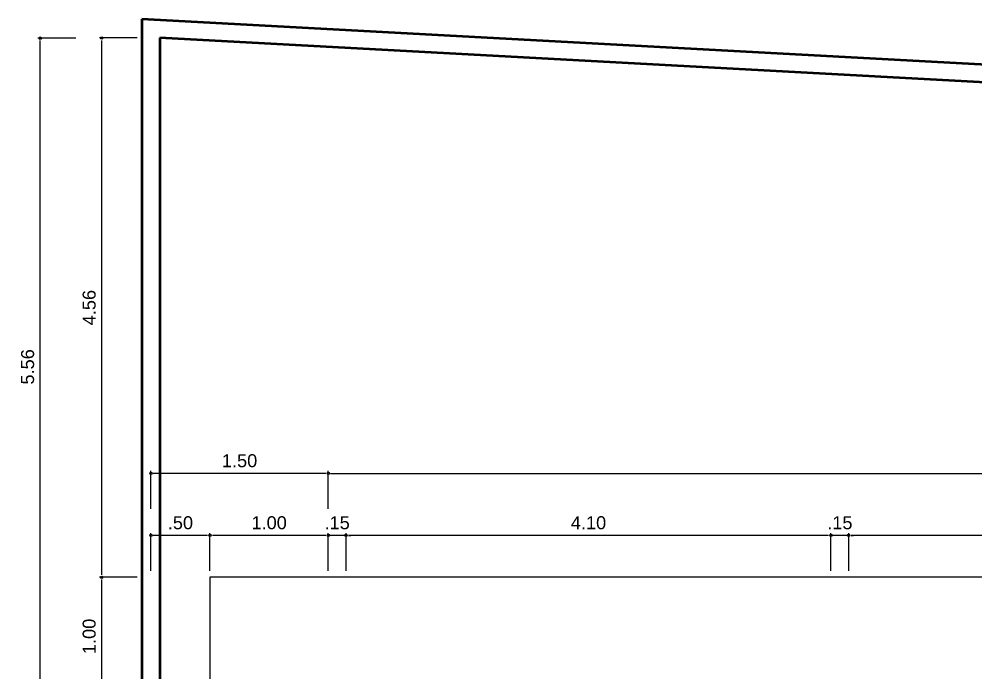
# Model space of a CAD drawing. Header units: millimetres. Extents: x 2125 to 3408, y 1171 to 1686.
# Drawn here: x 2412.8 to 2420.89, y 1492.33 to 1497.86 of the extents above; entities that cross this region are included whole.
import ezdxf

# ---------------------------------------------------------------- set-up
doc = ezdxf.new("R2010")
doc.units = ezdxf.units.MM
for name, color, linetype in [('CALÇADA', 252, 'Continuous'), ('cotas', 7, 'Continuous'), ('PAREDE', 4, 'Continuous')]:
    doc.layers.add(name, color=color, linetype=linetype)
doc.styles.add('ROMANS', font='arial.ttf')
doc.dimstyles.new('ESCALA75', dxfattribs={"dimtxt": 0.11, "dimasz": 0.02, "dimexe": 0.02, "dimexo": 0.04, "dimgap": 0.05, "dimtad": 1, "dimzin": 4, "dimdsep": 46, "dimtxsty": 'ROMANS', "dimblk1": 'PPC', "dimblk2": 'PPC', "dimsah": 1, "dimcen": 0.02, "dimclrd": 7, "dimclre": 7, "dimclrt": 3, "dimazin": 1, "dimtfac": 1, "dimtix": 1, "dimtmove": 0, "dimatfit": 3, "dimldrblk": 'PPC', "dimfxl": 0, "dimtolj": 1, "dimtzin": 12, "dimarcsym": 0})

# ---------------------------------------------------------------- blocks, each defined once
blk = doc.blocks.new('PPC')
at = {"color": 2}
blk.add_circle((0, 0), 0.5, dxfattribs=at)
blk = doc.blocks.new('*D175')
at = {"layer": 'cotas', "color": 7, "lineweight": -2, "transparency": 16777216}
for p, q in [((2419.8129, 1493.1947), (2419.8129, 1493.5147)), ((2426.7929, 1493.4947), (2419.8329, 1493.4947)), ((2426.8129, 1493.1947), (2426.8129, 1493.5147))]:
    blk.add_line(p, q, dxfattribs=at)
at = {"layer": 'DEFPOINTS', "color": 0, "transparency": 16777216}
for p in [(2419.8129, 1493.4947), (2419.8129, 1492.7047), (2426.8129, 1492.7047)]:
    blk.add_point(p, dxfattribs=at)
at = {"layer": 'cotas', "color": 7, "lineweight": -2, "transparency": 16777216, "xscale": 0.02, "yscale": 0.02, "zscale": 0.02, "rotation": 180}
blk.add_blockref('PPC', (2419.8129, 1493.4947), dxfattribs=at)
at = {"layer": 'cotas', "color": 7, "lineweight": -2, "transparency": 16777216, "xscale": 0.02, "yscale": 0.02, "zscale": 0.02}
blk.add_blockref('PPC', (2426.8129, 1493.4947), dxfattribs=at)
at = {"layer": 'cotas', "color": 3, "transparency": 16777216, "insert": (2423.3129, 1493.6009), "char_height": 0.11, "attachment_point": 5, "style": 'ROMANS'}
blk.add_mtext('\\A1;7.00', dxfattribs=at)
blk = doc.blocks.new('*D208')
at = {"layer": 'cotas', "color": 7, "lineweight": -2, "transparency": 16777216}
for p, q in [((2419.6429, 1493.4947), (2419.6229, 1493.4947)), ((2419.6629, 1493.1947), (2419.6629, 1493.5147)), ((2419.8129, 1493.4947), (2419.6629, 1493.4947)), ((2419.8129, 1493.1947), (2419.8129, 1493.5147)), ((2419.8329, 1493.4947), (2419.8529, 1493.4947))]:
    blk.add_line(p, q, dxfattribs=at)
at = {"layer": 'DEFPOINTS', "color": 0, "transparency": 16777216}
for p in [(2419.6629, 1493.4947), (2419.8129, 1492.7047), (2419.6629, 1492.5547)]:
    blk.add_point(p, dxfattribs=at)
at = {"layer": 'cotas', "color": 7, "lineweight": -2, "transparency": 16777216, "xscale": 0.02, "yscale": 0.02, "zscale": 0.02}
blk.add_blockref('PPC', (2419.6629, 1493.4947), dxfattribs=at)
at = {"layer": 'cotas', "color": 7, "lineweight": -2, "transparency": 16777216, "xscale": 0.02, "yscale": 0.02, "zscale": 0.02, "rotation": 180}
blk.add_blockref('PPC', (2419.8129, 1493.4947), dxfattribs=at)
at = {"layer": 'cotas', "color": 3, "transparency": 16777216, "insert": (2419.7379, 1493.6009), "char_height": 0.11, "attachment_point": 5, "style": 'ROMANS'}
blk.add_mtext('\\A1;.15', dxfattribs=at)
blk = doc.blocks.new('*D209')
at = {"layer": 'cotas', "color": 7, "lineweight": -2, "transparency": 16777216}
for p, q in [((2415.5629, 1493.1947), (2415.5629, 1493.5147)), ((2419.6429, 1493.4947), (2415.5829, 1493.4947)), ((2419.6629, 1493.1947), (2419.6629, 1493.5147))]:
    blk.add_line(p, q, dxfattribs=at)
at = {"layer": 'DEFPOINTS', "color": 0, "transparency": 16777216}
for p in [(2415.5629, 1493.4947), (2415.5629, 1492.5547), (2419.6629, 1492.5547)]:
    blk.add_point(p, dxfattribs=at)
at = {"layer": 'cotas', "color": 7, "lineweight": -2, "transparency": 16777216, "xscale": 0.02, "yscale": 0.02, "zscale": 0.02, "rotation": 180}
blk.add_blockref('PPC', (2415.5629, 1493.4947), dxfattribs=at)
at = {"layer": 'cotas', "color": 7, "lineweight": -2, "transparency": 16777216, "xscale": 0.02, "yscale": 0.02, "zscale": 0.02}
blk.add_blockref('PPC', (2419.6629, 1493.4947), dxfattribs=at)
at = {"layer": 'cotas', "color": 3, "transparency": 16777216, "insert": (2417.6129, 1493.6009), "char_height": 0.11, "attachment_point": 5, "style": 'ROMANS'}
blk.add_mtext('\\A1;4.10', dxfattribs=at)
blk = doc.blocks.new('*D210')
at = {"layer": 'cotas', "color": 7, "lineweight": -2, "transparency": 16777216}
for p, q in [((2415.3929, 1493.4947), (2415.3729, 1493.4947)), ((2415.4129, 1493.1947), (2415.4129, 1493.5147)), ((2415.5629, 1493.4947), (2415.4129, 1493.4947)), ((2415.5629, 1493.1947), (2415.5629, 1493.5147)), ((2415.5829, 1493.4947), (2415.6029, 1493.4947))]:
    blk.add_line(p, q, dxfattribs=at)
at = {"layer": 'DEFPOINTS', "color": 0, "transparency": 16777216}
for p in [(2415.4129, 1493.4947), (2415.4129, 1492.7047), (2415.5629, 1492.5547)]:
    blk.add_point(p, dxfattribs=at)
at = {"layer": 'cotas', "color": 7, "lineweight": -2, "transparency": 16777216, "xscale": 0.02, "yscale": 0.02, "zscale": 0.02}
blk.add_blockref('PPC', (2415.4129, 1493.4947), dxfattribs=at)
at = {"layer": 'cotas', "color": 7, "lineweight": -2, "transparency": 16777216, "xscale": 0.02, "yscale": 0.02, "zscale": 0.02, "rotation": 180}
blk.add_blockref('PPC', (2415.5629, 1493.4947), dxfattribs=at)
at = {"layer": 'cotas', "color": 3, "transparency": 16777216, "insert": (2415.4879, 1493.6009), "char_height": 0.11, "attachment_point": 5, "style": 'ROMANS'}
blk.add_mtext('\\A1;.15', dxfattribs=at)
blk = doc.blocks.new('*D303')
at = {"layer": 'cotas', "color": 7, "lineweight": -2, "transparency": 16777216}
for p, q in [((2415.4129, 1493.7191), (2415.4129, 1494.0391)), ((2415.4329, 1494.0191), (2460.1929, 1494.0191)), ((2460.2129, 1493.7191), (2460.2129, 1494.0391))]:
    blk.add_line(p, q, dxfattribs=at)
at = {"layer": 'DEFPOINTS', "color": 0, "transparency": 16777216}
for p in [(2460.2129, 1494.0191), (2415.4129, 1492.1409), (2460.2129, 1492.1409)]:
    blk.add_point(p, dxfattribs=at)
at = {"layer": 'cotas', "color": 7, "lineweight": -2, "transparency": 16777216, "xscale": 0.02, "yscale": 0.02, "zscale": 0.02, "rotation": 180}
blk.add_blockref('PPC', (2415.4129, 1494.0191), dxfattribs=at)
at = {"layer": 'cotas', "color": 7, "lineweight": -2, "transparency": 16777216, "xscale": 0.02, "yscale": 0.02, "zscale": 0.02}
blk.add_blockref('PPC', (2460.2129, 1494.0191), dxfattribs=at)
at = {"layer": 'cotas', "color": 3, "transparency": 16777216, "insert": (2437.8129, 1494.1253), "char_height": 0.11, "attachment_point": 5, "style": 'ROMANS'}
blk.add_mtext('\\A1;44.80', dxfattribs=at)
blk = doc.blocks.new('*D305')
at = {"layer": 'cotas', "color": 7, "lineweight": -2, "transparency": 16777216}
for p, q in [((2414.4129, 1493.1947), (2414.4129, 1493.5147)), ((2415.3929, 1493.4947), (2414.4329, 1493.4947)), ((2415.4129, 1493.1947), (2415.4129, 1493.5147))]:
    blk.add_line(p, q, dxfattribs=at)
at = {"layer": 'DEFPOINTS', "color": 0, "transparency": 16777216}
for p in [(2414.4129, 1493.4947), (2414.4129, 1492.1409), (2415.4129, 1492.1409)]:
    blk.add_point(p, dxfattribs=at)
at = {"layer": 'cotas', "color": 7, "lineweight": -2, "transparency": 16777216, "xscale": 0.02, "yscale": 0.02, "zscale": 0.02, "rotation": 180}
blk.add_blockref('PPC', (2414.4129, 1493.4947), dxfattribs=at)
at = {"layer": 'cotas', "color": 7, "lineweight": -2, "transparency": 16777216, "xscale": 0.02, "yscale": 0.02, "zscale": 0.02}
blk.add_blockref('PPC', (2415.4129, 1493.4947), dxfattribs=at)
at = {"layer": 'cotas', "color": 3, "transparency": 16777216, "insert": (2414.9129, 1493.6009), "char_height": 0.11, "attachment_point": 5, "style": 'ROMANS'}
blk.add_mtext('\\A1;1.00', dxfattribs=at)
blk = doc.blocks.new('*D216')
at = {"layer": 'cotas', "color": 7, "lineweight": -2, "transparency": 16777216}
for p, q in [((2413.798, 1493.1409), (2413.478, 1493.1409)), ((2413.498, 1492.1609), (2413.498, 1493.1209)), ((2413.798, 1492.1409), (2413.478, 1492.1409))]:
    blk.add_line(p, q, dxfattribs=at)
at = {"layer": 'DEFPOINTS', "color": 0, "transparency": 16777216}
for p in [(2413.498, 1493.1409), (2413.9776, 1493.1409), (2413.9776, 1492.1409)]:
    blk.add_point(p, dxfattribs=at)
at = {"layer": 'cotas', "color": 7, "lineweight": -2, "transparency": 16777216, "xscale": 0.02, "yscale": 0.02, "zscale": 0.02}
for p, rotation in [((2413.498, 1493.1409), 90), ((2413.498, 1492.1409), 270)]:
    blk.add_blockref('PPC', p, dxfattribs=dict(at, rotation=rotation))
at = {"layer": 'cotas', "color": 3, "transparency": 16777216, "insert": (2413.3918, 1492.6409), "char_height": 0.11, "attachment_point": 5, "rotation": 90, "style": 'ROMANS'}
blk.add_mtext('\\A1;1.00', dxfattribs=at)
blk = doc.blocks.new('*D330')
at = {"layer": 'cotas', "color": 7, "lineweight": -2, "transparency": 16777216}
for p, q in [((2413.798, 1497.6984), (2413.478, 1497.6984)), ((2413.498, 1493.1609), (2413.498, 1497.6784)), ((2413.798, 1493.1409), (2413.478, 1493.1409))]:
    blk.add_line(p, q, dxfattribs=at)
at = {"layer": 'DEFPOINTS', "color": 0, "transparency": 16777216}
for p in [(2413.498, 1497.6984), (2415.3974, 1497.6984), (2415.4, 1493.1409)]:
    blk.add_point(p, dxfattribs=at)
at = {"layer": 'cotas', "color": 7, "lineweight": -2, "transparency": 16777216, "xscale": 0.02, "yscale": 0.02, "zscale": 0.02}
for p, rotation in [((2413.498, 1497.6984), 90), ((2413.498, 1493.1409), 270)]:
    blk.add_blockref('PPC', p, dxfattribs=dict(at, rotation=rotation))
at = {"layer": 'cotas', "color": 3, "transparency": 16777216, "insert": (2413.3918, 1495.4196), "char_height": 0.11, "attachment_point": 5, "rotation": 90, "style": 'ROMANS'}
blk.add_mtext('\\A1;4.56', dxfattribs=at)
blk = doc.blocks.new('*D331')
at = {"layer": 'cotas', "color": 7, "lineweight": -2, "transparency": 16777216}
for p, q in [((2413.2776, 1497.6969), (2412.9576, 1497.6969)), ((2412.9776, 1492.1609), (2412.9776, 1497.6769)), ((2413.2776, 1492.1409), (2412.9576, 1492.1409))]:
    blk.add_line(p, q, dxfattribs=at)
at = {"layer": 'DEFPOINTS', "color": 0, "transparency": 16777216}
for p in [(2412.9776, 1497.6969), (2415.4246, 1497.6969), (2415.4129, 1492.1409)]:
    blk.add_point(p, dxfattribs=at)
at = {"layer": 'cotas', "color": 7, "lineweight": -2, "transparency": 16777216, "xscale": 0.02, "yscale": 0.02, "zscale": 0.02}
for p, rotation in [((2412.9776, 1497.6969), 90), ((2412.9776, 1492.1409), 270)]:
    blk.add_blockref('PPC', p, dxfattribs=dict(at, rotation=rotation))
at = {"layer": 'cotas', "color": 3, "transparency": 16777216, "insert": (2412.8714, 1494.9189), "char_height": 0.11, "attachment_point": 5, "rotation": 90, "style": 'ROMANS'}
blk.add_mtext('\\A1;5.56', dxfattribs=at)
blk = doc.blocks.new('*D332')
at = {"layer": 'DEFPOINTS', "color": 0, "transparency": 16777216}
for p in [(2413.9129, 1493.4947), (2413.9129, 1493.1409), (2414.4129, 1493.1409)]:
    blk.add_point(p, dxfattribs=at)
at = {"layer": 'PAREDE', "color": 7, "lineweight": -2, "transparency": 16777216}
for p, q in [((2413.9129, 1493.1947), (2413.9129, 1493.5147)), ((2414.3929, 1493.4947), (2413.9329, 1493.4947)), ((2414.4129, 1493.1947), (2414.4129, 1493.5147))]:
    blk.add_line(p, q, dxfattribs=at)
at = {"layer": 'PAREDE', "color": 7, "lineweight": -2, "transparency": 16777216, "xscale": 0.02, "yscale": 0.02, "zscale": 0.02, "rotation": 180}
blk.add_blockref('PPC', (2413.9129, 1493.4947), dxfattribs=at)
at = {"layer": 'PAREDE', "color": 7, "lineweight": -2, "transparency": 16777216, "xscale": 0.02, "yscale": 0.02, "zscale": 0.02}
blk.add_blockref('PPC', (2414.4129, 1493.4947), dxfattribs=at)
at = {"layer": 'PAREDE', "color": 3, "transparency": 16777216, "insert": (2414.1629, 1493.6009), "char_height": 0.11, "attachment_point": 5, "style": 'ROMANS'}
blk.add_mtext('\\A1;.50', dxfattribs=at)
blk = doc.blocks.new('*D333')
at = {"layer": 'DEFPOINTS', "color": 0, "transparency": 16777216}
for p in [(2413.9129, 1494.0191), (2413.9129, 1492.1409), (2415.4129, 1492.1409)]:
    blk.add_point(p, dxfattribs=at)
at = {"layer": 'PAREDE', "color": 7, "lineweight": -2, "transparency": 16777216}
for p, q in [((2413.9129, 1493.7191), (2413.9129, 1494.0391)), ((2415.3929, 1494.0191), (2413.9329, 1494.0191)), ((2415.4129, 1493.7191), (2415.4129, 1494.0391))]:
    blk.add_line(p, q, dxfattribs=at)
at = {"layer": 'PAREDE', "color": 7, "lineweight": -2, "transparency": 16777216, "xscale": 0.02, "yscale": 0.02, "zscale": 0.02, "rotation": 180}
blk.add_blockref('PPC', (2413.9129, 1494.0191), dxfattribs=at)
at = {"layer": 'PAREDE', "color": 7, "lineweight": -2, "transparency": 16777216, "xscale": 0.02, "yscale": 0.02, "zscale": 0.02}
blk.add_blockref('PPC', (2415.4129, 1494.0191), dxfattribs=at)
at = {"layer": 'PAREDE', "color": 3, "transparency": 16777216, "insert": (2414.6629, 1494.1253), "char_height": 0.11, "attachment_point": 5, "style": 'ROMANS'}
blk.add_mtext('\\A1;1.50', dxfattribs=at)

msp = doc.modelspace()

# ---------------------------------------------------------------- linework, layer by layer
at = {"lineweight": 50}
msp.add_lwpolyline([(2413.8379, 1497.8578), (2413.8379, 1470.736), (2474.28, 1470.7338), (2474.9031, 1494.5578), (2413.8379, 1497.8578)], dxfattribs=at)
msp.add_lwpolyline([(2413.9879, 1497.6995), (2413.9879, 1470.886), (2474.1339, 1470.8838), (2474.7494, 1494.4159)], close=True, dxfattribs=at)
at = {"layer": 'CALÇADA', "linetype": 'Continuous'}
msp.add_line((2461.2129, 1493.1409), (2414.4129, 1493.1409), dxfattribs=at)
at = {"layer": 'CALÇADA'}
msp.add_line((2414.4129, 1493.1409), (2414.4129, 1475.7409), dxfattribs=at)

# ---------------------------------------------------------------- dimensions: what is measured, and where the dimension line sits
at = {"layer": 'cotas'}
for base, p1, p2, picture, middle in [((2412.9776, 1497.6969), (2415.4129, 1492.1409), (2415.4246, 1497.6969), '*D331', (2412.8714, 1494.9189)), ((2413.498, 1497.6984), (2415.4, 1493.1409), (2415.3974, 1497.6984), '*D330', (2413.3918, 1495.4196)), ((2413.498, 1493.1409), (2413.9776, 1492.1409), (2413.9776, 1493.1409), '*D216', (2413.3918, 1492.6409))]:
    dim = msp.add_linear_dim(base=base, p1=p1, p2=p2, angle=90, dimstyle='ESCALA75', dxfattribs=at)
    dim.commit()
    dim.dimension.update_dxf_attribs({"geometry": picture, "text_midpoint": middle})
for base, p1, p2, picture, middle in [((2460.2129, 1494.0191), (2415.4129, 1492.1409), (2460.2129, 1492.1409), '*D303', (2437.8129, 1494.1253)), ((2414.4129, 1493.4947), (2415.4129, 1492.1409), (2414.4129, 1492.1409), '*D305', (2414.9129, 1493.6009)), ((2419.6629, 1493.4947), (2419.8129, 1492.7047), (2419.6629, 1492.5547), '*D208', (2419.7379, 1493.6009)), ((2419.8129, 1493.4947), (2426.8129, 1492.7047), (2419.8129, 1492.7047), '*D175', (2423.3129, 1493.6009))]:
    dim = msp.add_linear_dim(base=base, p1=p1, p2=p2, dimstyle='ESCALA75', dxfattribs=at)
    dim.commit()
    dim.dimension.update_dxf_attribs({"geometry": picture, "text_midpoint": middle})
for base, p1, p2, picture, middle in [((2415.4129, 1493.4947), (2415.5629, 1492.5547), (2415.4129, 1492.7047), '*D210', (2415.4879, 1493.6009)), ((2415.5629, 1493.4947), (2419.6629, 1492.5547), (2415.5629, 1492.5547), '*D209', (2417.6129, 1493.6009))]:
    dim = msp.add_linear_dim(base=base, p1=p1, p2=p2, dimstyle='ESCALA75', override={"dimtmove": 1}, dxfattribs=at)
    dim.commit()
    dim.dimension.update_dxf_attribs({"geometry": picture, "text_midpoint": middle})
at = {"layer": 'PAREDE'}
for base, p1, p2, picture, middle in [((2413.9129, 1494.0191), (2415.4129, 1492.1409), (2413.9129, 1492.1409), '*D333', (2414.6629, 1494.1253)), ((2413.9129, 1493.4947), (2414.4129, 1493.1409), (2413.9129, 1493.1409), '*D332', (2414.1629, 1493.6009))]:
    dim = msp.add_linear_dim(base=base, p1=p1, p2=p2, dimstyle='ESCALA75', dxfattribs=at)
    dim.commit()
    dim.dimension.update_dxf_attribs({"geometry": picture, "text_midpoint": middle})

doc.saveas('drawing.dxf')
